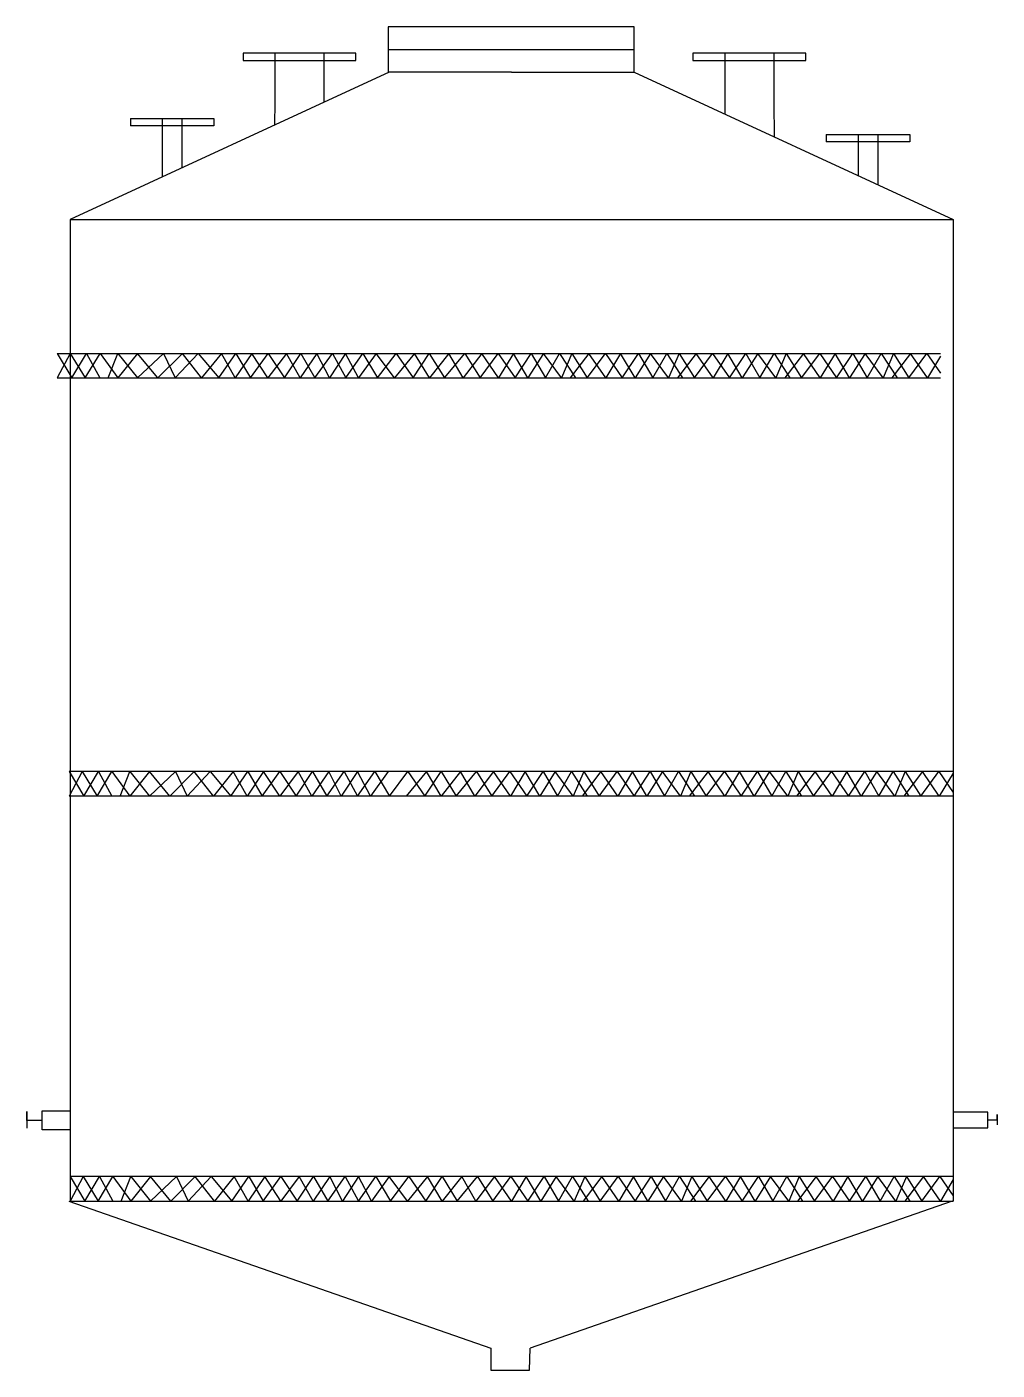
# Model space of a CAD drawing. Header units: inches. Extents: x -36349 to 130474, y -1458 to 49216.
# Drawn here: x 42308 to 44286, y 46479 to 49216 of the extents above; entities that cross this region are included whole.
import ezdxf

# ---------------------------------------------------------------- set-up
doc = ezdxf.new("R2010")
doc.units = ezdxf.units.IN
doc.header["$MEASUREMENT"] = 0

msp = doc.modelspace()

# ---------------------------------------------------------------- linework, layer by layer
at = {"color": 7, "linetype": 'ByBlock', "true_color": 0xffffff}
for p, q in [((43546.6, 49216), (43045.2, 49216)), ((43045.2, 49216), (43045.2, 49216)), ((43045.2, 49216), (43045.2, 49123.7)), ((43546.6, 49123.7), (43546.6, 49216)), ((43045.2, 49169.9), (43546.6, 49169.9)), ((43046.6, 49123.7), (42396.6, 48823.7)), ((43296.6, 49123.7), (43046.6, 49123.7)), ((43296.6, 49123.7), (43546.6, 49123.7)), ((43546.6, 49123.7), (44196.6, 48823.7)), ((42814, 49062.5), (42813.5, 49016.1)), ((43731.1, 49062.5), (43730.8, 49038.7)), ((43831.1, 49062.5), (43831.4, 48992.3)), ((42519.5, 49029.4), (42519.5, 49014.4)), ((42689.5, 49029.4), (42689.5, 49014.4)), ((43937.9, 48996.8), (43937.9, 48981.8)), ((44107.9, 48996.8), (44107.9, 48981.8)), ((42584.5, 48943.6), (42584.4, 48910.4)), ((44042.9, 48896.8), (44042.9, 48894.6)), ((42396.6, 48823.7), (42396.6, 46823.7)), ((44196.6, 48823.7), (44196.6, 46823.7)), ((44196.6, 47783.6), (44196.6, 47783.6)), ((44196.6, 47215.7), (44196.6, 47215.7)), ((42308.4, 46988.1), (42308.4, 47006.2)), ((42308.4, 47006.2), (42308.4, 46997.1)), ((42308.4, 46997.1), (42308.4, 46972.5)), ((42339.9, 46969), (42339.9, 47007.2)), ((42339.9, 47007.2), (42396.6, 47007.2)), ((44266.9, 47005.1), (44196.6, 47005.1)), ((44266.9, 46973.1), (44266.9, 47005.1)), ((44286.1, 46989.1), (44286.1, 46999.8)), ((44286.1, 46999.8), (44286.1, 46989.1)), ((42339.9, 46988.1), (42308.4, 46988.1)), ((42396.6, 46969), (42339.9, 46969)), ((44196.6, 46973.1), (44266.9, 46973.1)), ((44266.9, 46989.1), (44286.1, 46989.1)), ((44286.1, 46989.1), (44286.1, 46979.2)), ((42394.3, 46823.7), (43254.3, 46523.7)), ((44194.3, 46823.7), (43334.3, 46523.7)), ((43254.3, 46523.7), (43254.3, 46479.2)), ((43333.2, 46479.2), (43334.3, 46523.7)), ((43254.3, 46479.2), (43333.2, 46479.2))]:
    msp.add_line(p, q, dxfattribs=at)
for p, q in [((42814, 49162.5), (42749, 49162.5)), ((42749, 49162.5), (42749, 49147.5)), ((42814, 49162.5), (42814, 49062.5)), ((42979, 49162.5), (42814, 49162.5)), ((42914, 49162.5), (42914, 49062.5)), ((42979, 49147.5), (42979, 49162.5)), ((43731.1, 49162.5), (43666.1, 49162.5)), ((43666.1, 49162.5), (43666.1, 49147.5)), ((43731.1, 49162.5), (43731.1, 49062.5)), ((43896.1, 49162.5), (43731.1, 49162.5)), ((43831.1, 49162.5), (43831.1, 49062.5)), ((43896.1, 49147.5), (43896.1, 49162.5)), ((42749, 49147.5), (42914, 49147.5)), ((42914, 49147.5), (42979, 49147.5)), ((43666.1, 49147.5), (43831.1, 49147.5)), ((43831.1, 49147.5), (43896.1, 49147.5)), ((42519.5, 49029.4), (42584.5, 49029.4)), ((42584.5, 49029.4), (42584.5, 48943.6)), ((42584.5, 49029.4), (42624.5, 49029.4)), ((42624.5, 49029.4), (42624.5, 48929.4)), ((42624.5, 49029.4), (42689.5, 49029.4)), ((42584.5, 49014.4), (42519.5, 49014.4)), ((42689.5, 49014.4), (42584.5, 49014.4)), ((43937.9, 48996.8), (44002.9, 48996.8)), ((44002.9, 48996.8), (44002.9, 48913.1)), ((44002.9, 48996.8), (44042.9, 48996.8)), ((44042.9, 48996.8), (44042.9, 48896.8)), ((44042.9, 48996.8), (44107.9, 48996.8)), ((44002.9, 48981.8), (43937.9, 48981.8)), ((44107.9, 48981.8), (44002.9, 48981.8)), ((42396.6, 48823.7), (44196.6, 48823.7)), ((42370.4, 48550.8), (44170.7, 48550.8)), ((42370.4, 48550.8), (42400.3, 48500.8)), ((42396.8, 48550.8), (42370.4, 48500.8)), ((42396.8, 48550.8), (42427.5, 48500.8)), ((42400.3, 48500.8), (42430.3, 48550.8)), ((42427.5, 48500.8), (42457.7, 48550.8)), ((42430.3, 48550.8), (42457.5, 48500.8)), ((42457.7, 48550.8), (42494.2, 48500.8)), ((42474.4, 48500.8), (42494.2, 48550.8)), ((42494.2, 48550.8), (42534.2, 48500.8)), ((42534.2, 48550.8), (42494.2, 48500.8)), ((42534.2, 48500.8), (42587.2, 48550.8)), ((42575.5, 48500.8), (42534.2, 48550.8)), ((42625.5, 48550.8), (42575.5, 48500.8)), ((42587.2, 48550.8), (42610.9, 48500.8)), ((42610.9, 48500.8), (42657.9, 48550.8)), ((42664.7, 48500.8), (42625.5, 48550.8)), ((42657.9, 48550.8), (42700, 48500.8)), ((42704.9, 48550.8), (42664.7, 48500.8)), ((42700, 48500.8), (42734.7, 48550.8)), ((42733.3, 48500.8), (42704.9, 48550.8)), ((42767, 48550.8), (42733.3, 48500.8)), ((42734.7, 48550.8), (42764.3, 48500.8)), ((42764.3, 48500.8), (42800, 48550.8)), ((42799.9, 48500.8), (42767, 48550.8)), ((42837.4, 48550.8), (42799.9, 48500.8)), ((42800, 48550.8), (42833.4, 48500.8)), ((42833.4, 48500.8), (42866.6, 48550.8)), ((42865.5, 48500.8), (42837.4, 48550.8)), ((42899.8, 48550.8), (42865.5, 48500.8)), ((42866.6, 48550.8), (42895.5, 48500.8)), ((42895.5, 48500.8), (42931.2, 48550.8)), ((42925.3, 48500.8), (42899.8, 48550.8)), ((42958.1, 48550.8), (42925.3, 48500.8)), ((42931.2, 48550.8), (42958.3, 48500.8)), ((42984.6, 48500.8), (42958.1, 48550.8)), ((42958.3, 48500.8), (42993.3, 48550.8)), ((43020.6, 48550.8), (42984.6, 48500.8)), ((42993.3, 48550.8), (43023.2, 48500.8)), ((43057.9, 48500.8), (43020.6, 48550.8)), ((43023.2, 48500.8), (43060.9, 48550.8)), ((43098.8, 48550.8), (43057.9, 48500.8)), ((43060.9, 48550.8), (43095.7, 48500.8)), ((43095.7, 48500.8), (43128.5, 48550.8)), ((43128.8, 48500.8), (43098.8, 48550.8)), ((43128.5, 48550.8), (43159.7, 48500.8)), ((43168.5, 48550.8), (43128.8, 48500.8)), ((43159.7, 48500.8), (43200.9, 48550.8)), ((43197.6, 48500.8), (43168.5, 48550.8)), ((43235.7, 48550.8), (43197.6, 48500.8)), ((43200.9, 48550.8), (43232.2, 48500.8)), ((43232.2, 48500.8), (43269, 48550.8)), ((43270.1, 48500.8), (43235.7, 48550.8)), ((43269, 48550.8), (43303.5, 48500.8)), ((43300.1, 48550.8), (43270.1, 48500.8)), ((43329.6, 48500.8), (43300.1, 48550.8)), ((43303.5, 48500.8), (43336.5, 48550.8)), ((43361.3, 48550.8), (43329.6, 48500.8)), ((43336.5, 48550.8), (43365.7, 48500.8)), ((43398.1, 48500.8), (43361.3, 48550.8)), ((43365.7, 48500.8), (43394.3, 48550.8)), ((43394.3, 48550.8), (43426.5, 48500.8)), ((43419.4, 48550.8), (43398.1, 48500.8)), ((43454.2, 48550.8), (43416.1, 48500.8)), ((43419.4, 48550.8), (43450.7, 48500.8)), ((43450.7, 48500.8), (43487.6, 48550.8)), ((43488.6, 48500.8), (43454.2, 48550.8)), ((43487.6, 48550.8), (43522, 48500.8)), ((43518.6, 48550.8), (43488.6, 48500.8)), ((43548.1, 48500.8), (43518.6, 48550.8)), ((43522, 48500.8), (43555, 48550.8)), ((43579.8, 48550.8), (43548.1, 48500.8)), ((43555, 48550.8), (43584.2, 48500.8)), ((43616.6, 48500.8), (43579.8, 48550.8)), ((43584.2, 48500.8), (43612.9, 48550.8)), ((43612.9, 48550.8), (43645, 48500.8)), ((43637.9, 48550.8), (43616.6, 48500.8)), ((43672.7, 48550.8), (43634.6, 48500.8)), ((43637.9, 48550.8), (43669.2, 48500.8)), ((43669.2, 48500.8), (43706.1, 48550.8)), ((43707.1, 48500.8), (43672.7, 48550.8)), ((43706.1, 48550.8), (43740.5, 48500.8)), ((43737.1, 48550.8), (43707.1, 48500.8)), ((43766.6, 48500.8), (43737.1, 48550.8)), ((43740.5, 48500.8), (43773.6, 48550.8)), ((43798.3, 48550.8), (43766.6, 48500.8)), ((43773.6, 48550.8), (43802.7, 48500.8)), ((43835.1, 48500.8), (43798.3, 48550.8)), ((43802.7, 48500.8), (43831.4, 48550.8)), ((43831.4, 48550.8), (43863.6, 48500.8)), ((43856.4, 48550.8), (43835.1, 48500.8)), ((43891.2, 48550.8), (43853.1, 48500.8)), ((43856.4, 48550.8), (43887.7, 48500.8)), ((43887.7, 48500.8), (43924.6, 48550.8)), ((43925.7, 48500.8), (43891.2, 48550.8)), ((43924.6, 48550.8), (43959, 48500.8)), ((43955.7, 48550.8), (43925.7, 48500.8)), ((43985.2, 48500.8), (43955.7, 48550.8)), ((43959, 48500.8), (43992.1, 48550.8)), ((44016.8, 48550.8), (43985.2, 48500.8)), ((43992.1, 48550.8), (44021.2, 48500.8)), ((44053.6, 48500.8), (44016.8, 48550.8)), ((44021.2, 48500.8), (44049.9, 48550.8)), ((44049.9, 48550.8), (44082.1, 48500.8)), ((44075, 48550.8), (44053.6, 48500.8)), ((44109.7, 48550.8), (44071.6, 48500.8)), ((44075, 48550.8), (44106.2, 48500.8)), ((44106.2, 48500.8), (44143.1, 48550.8)), ((44144.2, 48500.8), (44109.7, 48550.8)), ((44143.1, 48550.8), (44170.8, 48510.6)), ((44170.7, 48545), (44144.2, 48500.8)), ((42370.4, 48500.8), (44170.8, 48500.8)), ((44196.5, 47698.7), (42394.5, 47698.7)), ((42394.5, 47698.7), (42424.4, 47648.7)), ((42420.9, 47698.7), (42394.5, 47648.7)), ((42420.9, 47698.7), (42451.6, 47648.7)), ((42424.4, 47648.7), (42454.4, 47698.7)), ((42451.6, 47648.7), (42481.8, 47698.7)), ((42454.4, 47698.7), (42481.6, 47648.7)), ((42481.8, 47698.7), (42518.3, 47648.7)), ((42498.5, 47648.7), (42518.3, 47698.7)), ((42518.3, 47698.7), (42558.3, 47648.7)), ((42558.3, 47698.7), (42518.3, 47648.7)), ((42558.3, 47648.7), (42611.3, 47698.7)), ((42599.6, 47648.7), (42558.3, 47698.7)), ((42649.6, 47698.7), (42599.6, 47648.7)), ((42611.3, 47698.7), (42634.9, 47648.7)), ((42634.9, 47648.7), (42682, 47698.7)), ((42688.8, 47648.7), (42649.6, 47698.7)), ((42682, 47698.7), (42724, 47648.7)), ((42729, 47698.7), (42688.8, 47648.7)), ((42724, 47648.7), (42758.7, 47698.7)), ((42757.4, 47648.7), (42729, 47698.7)), ((42791.1, 47698.7), (42757.4, 47648.7)), ((42758.7, 47698.7), (42788.3, 47648.7)), ((42788.3, 47648.7), (42824.1, 47698.7)), ((42824, 47648.7), (42791.1, 47698.7)), ((42861.4, 47698.7), (42824, 47648.7)), ((42824.1, 47698.7), (42857.5, 47648.7)), ((42857.5, 47648.7), (42890.7, 47698.7)), ((42889.6, 47648.7), (42861.4, 47698.7)), ((42923.8, 47698.7), (42889.6, 47648.7)), ((42890.7, 47698.7), (42919.6, 47648.7)), ((42919.6, 47648.7), (42955.2, 47698.7)), ((42949.4, 47648.7), (42923.8, 47698.7)), ((42982.1, 47698.7), (42949.4, 47648.7)), ((42955.2, 47698.7), (42982.4, 47648.7)), ((43008.7, 47648.7), (42982.1, 47698.7)), ((42982.4, 47648.7), (43017.4, 47698.7)), ((43044.6, 47698.7), (43008.7, 47648.7)), ((43017.4, 47698.7), (43047.3, 47648.7)), ((43047.3, 47648.7), (43085, 47698.7)), ((43122.8, 47698.7), (43081.9, 47648.7)), ((43085, 47698.7), (43119.8, 47648.7)), ((43119.8, 47648.7), (43152.6, 47698.7)), ((43152.9, 47648.7), (43122.8, 47698.7)), ((43152.6, 47698.7), (43183.7, 47648.7)), ((43192.6, 47698.7), (43152.9, 47648.7)), ((43183.7, 47648.7), (43225, 47698.7)), ((43221.6, 47648.7), (43192.6, 47698.7)), ((43259.7, 47698.7), (43221.6, 47648.7)), ((43225, 47698.7), (43256.2, 47648.7)), ((43256.2, 47648.7), (43293.1, 47698.7)), ((43294.2, 47648.7), (43259.7, 47698.7)), ((43293.1, 47698.7), (43327.5, 47648.7)), ((43324.2, 47698.7), (43294.2, 47648.7)), ((43353.7, 47648.7), (43324.2, 47698.7)), ((43327.5, 47648.7), (43360.6, 47698.7)), ((43385.4, 47698.7), (43353.7, 47648.7)), ((43360.6, 47698.7), (43389.7, 47648.7)), ((43422.1, 47648.7), (43385.4, 47698.7)), ((43389.7, 47648.7), (43418.4, 47698.7)), ((43418.4, 47698.7), (43450.6, 47648.7)), ((43443.5, 47698.7), (43422.1, 47648.7)), ((43478.3, 47698.7), (43440.2, 47648.7)), ((43443.5, 47698.7), (43474.7, 47648.7)), ((43474.7, 47648.7), (43511.6, 47698.7)), ((43512.7, 47648.7), (43478.3, 47698.7)), ((43511.6, 47698.7), (43546, 47648.7)), ((43542.7, 47698.7), (43512.7, 47648.7)), ((43572.2, 47648.7), (43542.7, 47698.7)), ((43546, 47648.7), (43579.1, 47698.7)), ((43603.9, 47698.7), (43572.2, 47648.7)), ((43579.1, 47698.7), (43608.2, 47648.7)), ((43640.6, 47648.7), (43603.9, 47698.7)), ((43608.2, 47648.7), (43636.9, 47698.7)), ((43636.9, 47698.7), (43669.1, 47648.7)), ((43662, 47698.7), (43640.6, 47648.7)), ((43696.8, 47698.7), (43658.7, 47648.7)), ((43662, 47698.7), (43693.3, 47648.7)), ((43693.3, 47648.7), (43730.2, 47698.7)), ((43731.2, 47648.7), (43696.8, 47698.7)), ((43730.2, 47698.7), (43764.6, 47648.7)), ((43761.2, 47698.7), (43731.2, 47648.7)), ((43790.7, 47648.7), (43761.2, 47698.7)), ((43764.6, 47648.7), (43797.6, 47698.7)), ((43822.4, 47698.7), (43790.7, 47648.7)), ((43797.6, 47698.7), (43826.8, 47648.7)), ((43859.2, 47648.7), (43822.4, 47698.7)), ((43826.8, 47648.7), (43855.5, 47698.7)), ((43855.5, 47698.7), (43887.6, 47648.7)), ((43880.5, 47698.7), (43859.2, 47648.7)), ((43915.3, 47698.7), (43877.2, 47648.7)), ((43880.5, 47698.7), (43911.8, 47648.7)), ((43911.8, 47648.7), (43948.7, 47698.7)), ((43949.7, 47648.7), (43915.3, 47698.7)), ((43948.7, 47698.7), (43983.1, 47648.7)), ((43979.7, 47698.7), (43949.7, 47648.7)), ((44009.2, 47648.7), (43979.7, 47698.7)), ((43983.1, 47648.7), (44016.2, 47698.7)), ((44040.9, 47698.7), (44009.2, 47648.7)), ((44016.2, 47698.7), (44045.3, 47648.7)), ((44077.7, 47648.7), (44040.9, 47698.7)), ((44045.3, 47648.7), (44074, 47698.7)), ((44074, 47698.7), (44106.1, 47648.7)), ((44099, 47698.7), (44077.7, 47648.7)), ((44133.8, 47698.7), (44095.7, 47648.7)), ((44099, 47698.7), (44130.3, 47648.7)), ((44130.3, 47648.7), (44167.2, 47698.7)), ((44168.2, 47648.7), (44133.8, 47698.7)), ((44167.2, 47698.7), (44196.6, 47656)), ((44196.5, 47695.8), (44168.2, 47648.7)), ((44196.6, 47648.7), (42394.5, 47648.7)), ((44196.6, 47423.7), (44196.6, 47373.7)), ((42396.6, 46873.7), (42426.5, 46823.7)), ((42423, 46873.7), (42396.6, 46823.7)), ((44196.6, 46873.7), (42396.6, 46873.7)), ((42423, 46873.7), (42453.7, 46823.7)), ((42426.5, 46823.7), (42456.5, 46873.7)), ((42453.7, 46823.7), (42483.9, 46873.7)), ((42456.5, 46873.7), (42483.7, 46823.7)), ((42483.9, 46873.7), (42520.4, 46823.7)), ((42500.6, 46823.7), (42520.4, 46873.7)), ((42520.4, 46873.7), (42560.4, 46823.7)), ((42560.4, 46873.7), (42520.4, 46823.7)), ((42560.4, 46823.7), (42613.4, 46873.7)), ((42601.7, 46823.7), (42560.4, 46873.7)), ((42651.7, 46873.7), (42601.7, 46823.7)), ((42613.4, 46873.7), (42637.1, 46823.7)), ((42637.1, 46823.7), (42684.1, 46873.7)), ((42690.9, 46823.7), (42651.7, 46873.7)), ((42684.1, 46873.7), (42726.2, 46823.7)), ((42731.1, 46873.7), (42690.9, 46823.7)), ((42726.2, 46823.7), (42760.8, 46873.7)), ((42759.5, 46823.7), (42731.1, 46873.7)), ((42793.2, 46873.7), (42759.5, 46823.7)), ((42760.8, 46873.7), (42790.4, 46823.7)), ((42790.4, 46823.7), (42826.2, 46873.7)), ((42826.1, 46823.7), (42793.2, 46873.7)), ((42863.6, 46873.7), (42826.1, 46823.7)), ((42826.2, 46873.7), (42859.6, 46823.7)), ((42859.6, 46823.7), (42892.8, 46873.7)), ((42891.7, 46823.7), (42863.6, 46873.7)), ((42926, 46873.7), (42891.7, 46823.7)), ((42892.8, 46873.7), (42921.7, 46823.7)), ((42921.7, 46823.7), (42957.3, 46873.7)), ((42951.5, 46823.7), (42926, 46873.7)), ((42984.2, 46873.7), (42951.5, 46823.7)), ((42957.3, 46873.7), (42984.5, 46823.7)), ((43010.8, 46823.7), (42984.2, 46873.7)), ((42984.5, 46823.7), (43019.5, 46873.7)), ((43046.7, 46873.7), (43010.8, 46823.7)), ((43019.5, 46873.7), (43049.4, 46823.7)), ((43084.1, 46823.7), (43046.7, 46873.7)), ((43049.4, 46823.7), (43087.1, 46873.7)), ((43125, 46873.7), (43084.1, 46823.7)), ((43087.1, 46873.7), (43121.9, 46823.7)), ((43121.9, 46823.7), (43154.7, 46873.7)), ((43155, 46823.7), (43125, 46873.7)), ((43154.7, 46873.7), (43185.8, 46823.7)), ((43194.7, 46873.7), (43155, 46823.7)), ((43185.8, 46823.7), (43227.1, 46873.7)), ((43223.7, 46823.7), (43194.7, 46873.7)), ((43261.8, 46873.7), (43223.7, 46823.7)), ((43227.1, 46873.7), (43258.3, 46823.7)), ((43258.3, 46823.7), (43295.2, 46873.7)), ((43296.3, 46823.7), (43261.8, 46873.7)), ((43295.2, 46873.7), (43329.6, 46823.7)), ((43326.3, 46873.7), (43296.3, 46823.7)), ((43355.8, 46823.7), (43326.3, 46873.7)), ((43329.6, 46823.7), (43362.7, 46873.7)), ((43387.5, 46873.7), (43355.8, 46823.7)), ((43362.7, 46873.7), (43391.8, 46823.7)), ((43424.2, 46823.7), (43387.5, 46873.7)), ((43391.8, 46823.7), (43420.5, 46873.7)), ((43420.5, 46873.7), (43452.7, 46823.7)), ((43445.6, 46873.7), (43424.2, 46823.7)), ((43480.4, 46873.7), (43442.3, 46823.7)), ((43445.6, 46873.7), (43476.9, 46823.7)), ((43476.9, 46823.7), (43513.7, 46873.7)), ((43514.8, 46823.7), (43480.4, 46873.7)), ((43513.7, 46873.7), (43548.2, 46823.7)), ((43544.8, 46873.7), (43514.8, 46823.7)), ((43574.3, 46823.7), (43544.8, 46873.7)), ((43548.2, 46823.7), (43581.2, 46873.7)), ((43606, 46873.7), (43574.3, 46823.7)), ((43581.2, 46873.7), (43610.4, 46823.7)), ((43642.8, 46823.7), (43606, 46873.7)), ((43610.4, 46823.7), (43639, 46873.7)), ((43639, 46873.7), (43671.2, 46823.7)), ((43664.1, 46873.7), (43642.8, 46823.7)), ((43698.9, 46873.7), (43660.8, 46823.7)), ((43664.1, 46873.7), (43695.4, 46823.7)), ((43695.4, 46823.7), (43732.3, 46873.7)), ((43733.3, 46823.7), (43698.9, 46873.7)), ((43732.3, 46873.7), (43766.7, 46823.7)), ((43763.3, 46873.7), (43733.3, 46823.7)), ((43792.8, 46823.7), (43763.3, 46873.7)), ((43766.7, 46823.7), (43799.8, 46873.7)), ((43824.5, 46873.7), (43792.8, 46823.7)), ((43799.8, 46873.7), (43828.9, 46823.7)), ((43861.3, 46823.7), (43824.5, 46873.7)), ((43828.9, 46823.7), (43857.6, 46873.7)), ((43857.6, 46873.7), (43889.7, 46823.7)), ((43882.6, 46873.7), (43861.3, 46823.7)), ((43917.4, 46873.7), (43879.3, 46823.7)), ((43882.6, 46873.7), (43913.9, 46823.7)), ((43913.9, 46823.7), (43950.8, 46873.7)), ((43951.8, 46823.7), (43917.4, 46873.7)), ((43950.8, 46873.7), (43985.2, 46823.7)), ((43981.8, 46873.7), (43951.8, 46823.7)), ((44011.4, 46823.7), (43981.8, 46873.7)), ((43985.2, 46823.7), (44018.3, 46873.7)), ((44043, 46873.7), (44011.4, 46823.7)), ((44018.3, 46873.7), (44047.4, 46823.7)), ((44079.8, 46823.7), (44043, 46873.7)), ((44047.4, 46823.7), (44076.1, 46873.7)), ((44076.1, 46873.7), (44108.3, 46823.7)), ((44101.1, 46873.7), (44079.8, 46823.7)), ((44135.9, 46873.7), (44097.8, 46823.7)), ((44101.1, 46873.7), (44132.4, 46823.7)), ((44132.4, 46823.7), (44169.3, 46873.7)), ((44170.4, 46823.7), (44135.9, 46873.7)), ((44169.3, 46873.7), (44196.6, 46834.1)), ((44196.6, 46867.4), (44170.4, 46823.7)), ((42396.6, 46823.7), (44196.6, 46823.7))]:
    msp.add_line(p, q)

doc.saveas('drawing.dxf')
